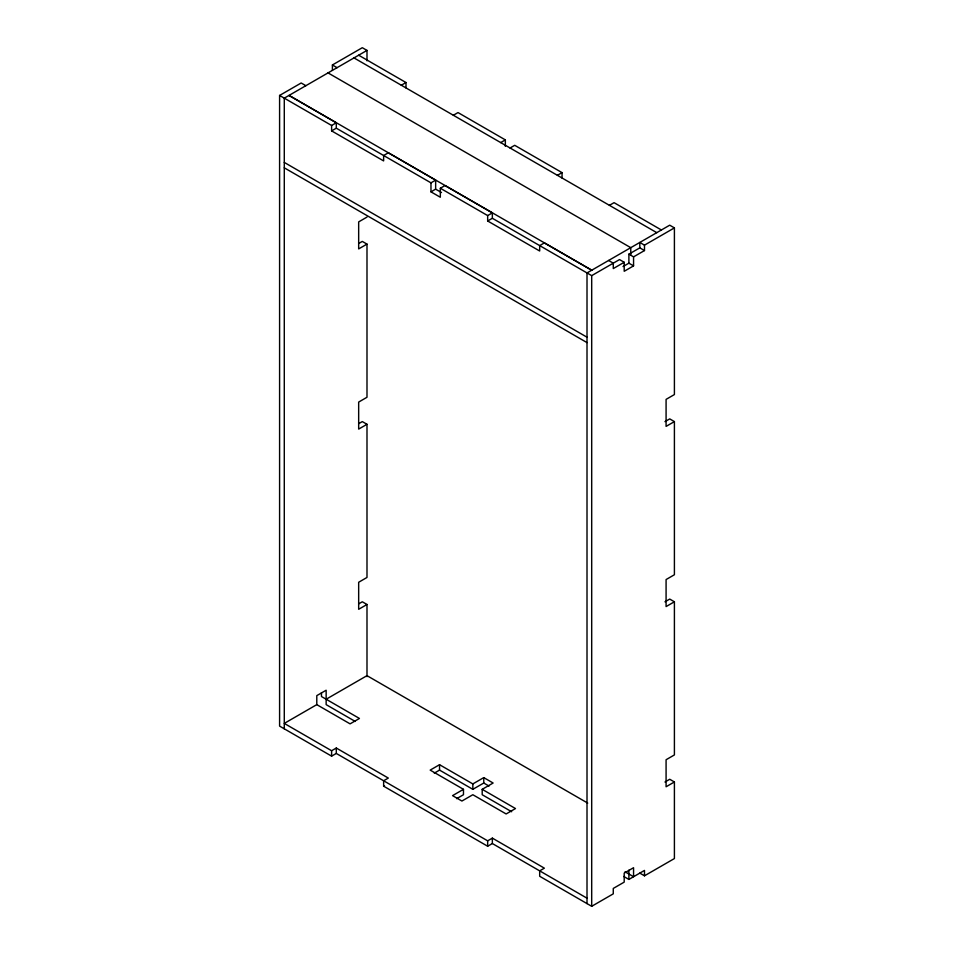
<?xml version="1.0" encoding="UTF-8"?>
<svg xmlns="http://www.w3.org/2000/svg" width="954" height="954" viewBox="0 0 954 954"><rect width="100%" height="100%" fill="white"/><g stroke="black" fill="none" stroke-linecap="round" stroke-linejoin="round"><path stroke-width="1.43" d="M625.049 871.801L633.563 876.714L633.563 867.711L624.202 873.113L624.202 882.128L613.267 888.436L613.279 893.838L591.695 906.3L539.678 876.273L539.678 870.859L544.364 868.164L492.347 838.125L487.661 840.832L336.297 753.445L331.61 756.14L279.594 726.113L279.594 95.448L301.19 82.986L305.864 85.693M332.397 70.369L332.397 64.967L362.305 47.7L366.992 50.407L366.992 60.817M366.992 50.407L284.28 98.155L284.28 728.82M331.61 125.475L336.297 122.78L336.297 128.182L331.61 130.889L331.61 125.475L279.594 95.448M401.312 85.24L405.999 82.533L405.999 87.947M453.329 115.267L458.015 112.572L505.346 139.892L505.346 146.332M366.992 217.083L358.668 221.888L358.668 248.911L366.992 244.105L366.992 397.269L358.668 402.075L358.668 429.097L366.992 424.291L366.992 577.456L358.668 582.262L358.668 609.296L366.992 604.49L366.992 676.648M336.297 128.182L430.969 182.846L435.644 180.139L435.644 189.142L441.499 192.529M500.671 142.599L505.346 139.892M430.969 182.846L430.969 191.849L435.644 189.142M440.331 188.248L445.005 185.541L492.347 212.873L492.347 218.275L487.661 220.982L487.661 215.58L440.331 188.248L440.331 197.251L430.969 191.849M510.032 148.001L514.707 145.306L562.049 172.626L562.049 178.04M358.74 243.461L362.305 241.41L366.992 244.105M487.661 215.58L492.347 212.873M557.363 175.333L562.049 172.626M609.379 205.36L614.066 202.665L661.396 229.986M492.347 218.275L591.695 275.634L619.528 259.571L624.202 262.278L624.202 271.282L633.563 265.88L633.563 256.864L628.889 254.169L628.889 263.173L623.034 266.548M628.889 254.169L639.812 247.861L644.487 250.556L644.487 245.154L674.406 227.887L674.406 394.562L666.083 399.368L666.083 426.39L674.406 421.596L674.406 574.749L666.083 579.555L666.083 606.589L674.406 601.783L674.406 754.936L666.083 759.742L666.083 786.776L674.406 781.97L674.406 858.552L644.487 875.82L639.812 873.113M624.202 262.278L613.279 268.575L613.279 263.173L608.604 260.466M633.563 256.864L644.487 250.556M358.74 423.648L362.305 421.596L366.992 424.291M664.962 421.632L669.72 418.889L674.406 421.596M358.74 603.846L362.305 601.783L366.992 604.49M321.474 692.676L321.474 696.527L359.443 718.457L350.082 723.859L316.788 704.636L284.28 723.406L331.61 750.738L336.297 748.031L388.314 778.07L383.627 780.766L383.627 786.179L487.661 846.234L492.347 843.539L587.008 898.191M326.149 699.234L366.992 675.659L587.724 803.101M664.962 601.819L669.72 599.076L674.406 601.783M383.627 786.179L384.51 785.667M511.654 811.735L482.199 794.73L482.199 789.328L493.123 783.019L483.761 777.617L472.838 783.926L439.544 764.703L430.182 770.105L463.477 789.328L463.477 794.73L456.644 798.677M434.285 773.145L439.544 770.105L472.838 789.328L483.761 783.019L489.032 786.06M463.477 789.328L452.554 795.636L461.915 801.038L472.838 794.73L506.133 813.953L515.494 808.551L482.199 789.328M664.962 782.018L669.72 779.263L674.406 781.97M623.761 876.464L628.889 879.421L644.487 870.418L644.487 875.82M674.406 227.887L669.72 225.18L587.008 272.939L587.008 903.593M358.668 55.213L405.999 82.533M353.982 57.908L656.769 232.657M332.397 64.967L337.072 67.674M644.487 245.154L639.812 242.447L639.812 247.861M328.033 72.898L630.761 247.67L630.761 254.98M628.889 263.173L633.563 265.88M591.754 270.197L289.014 95.412L336.297 122.78M435.644 180.139L388.314 152.807L383.627 155.514L383.627 160.916L331.61 130.889M591.695 270.232L544.364 242.9L539.678 245.607L539.678 251.009L487.661 220.982M284.28 162.418L587.008 337.203M284.28 167.821L587.008 342.605M355.282 721.462L326.149 704.636L326.149 690.231L316.788 695.633L316.788 704.636M628.889 870.155L628.889 879.421M591.695 275.634L591.695 906.3M492.347 838.125L492.347 843.539M487.661 840.832L487.661 846.234M483.761 777.617L483.761 783.019M472.838 783.926L472.838 789.328M439.544 764.703L439.544 770.105M336.297 748.031L336.297 753.445M331.61 750.738L331.61 756.14"/></g></svg>
